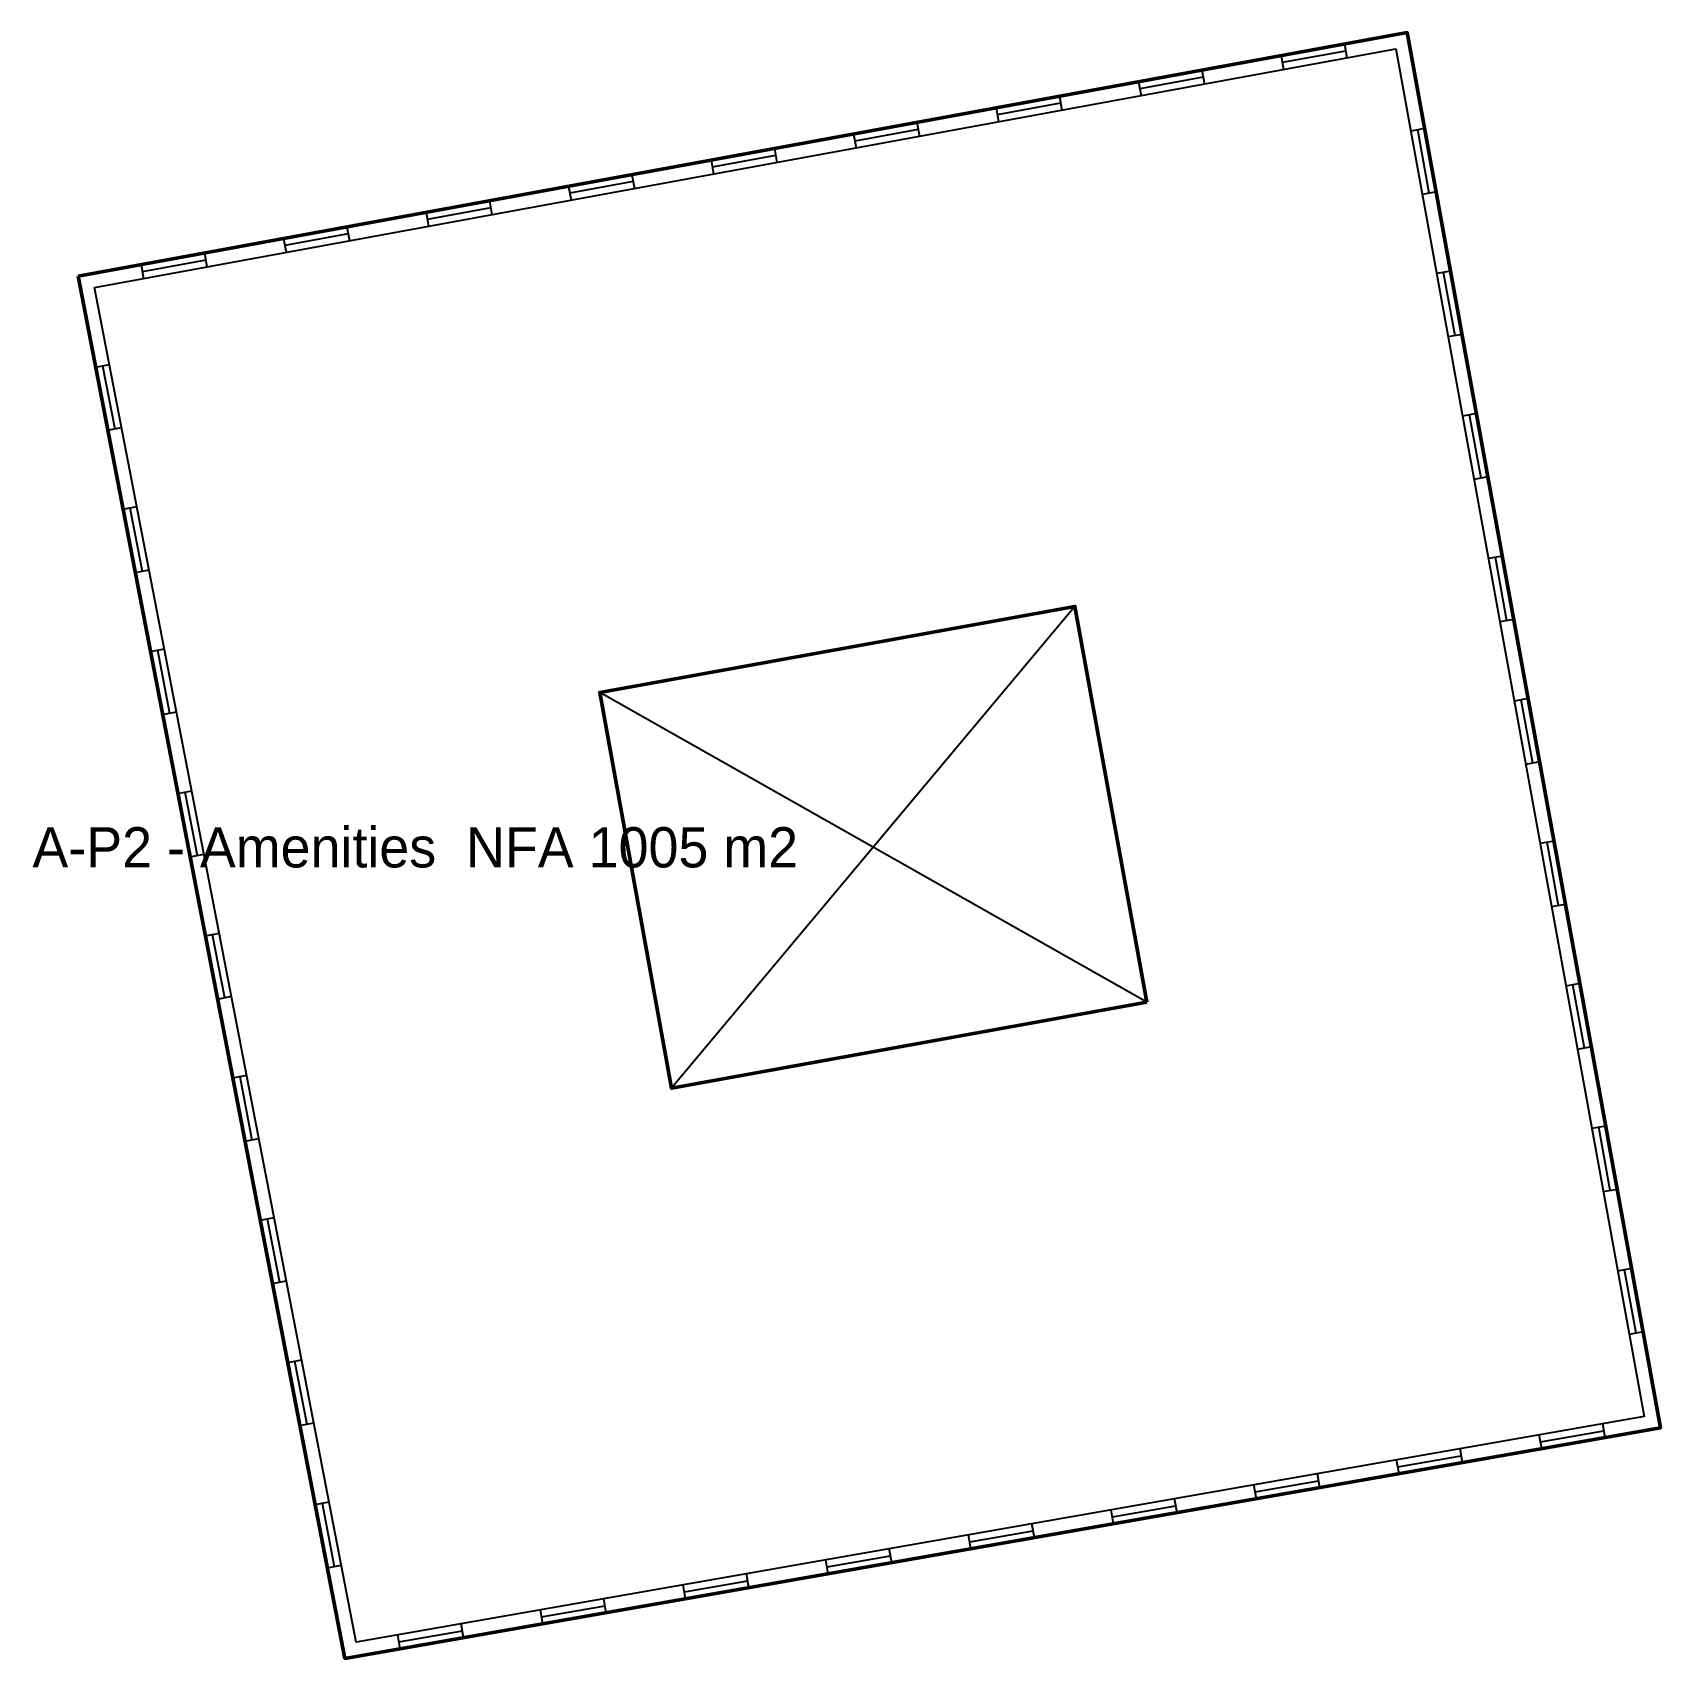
# Model space of a CAD drawing. Header units: metres. Extents: x -17.3 to 23.2, y -10.6 to 29.8.
import ezdxf
from ezdxf.enums import TextEntityAlignment as Align

# ---------------------------------------------------------------- set-up
doc = ezdxf.new("R2010")
doc.units = ezdxf.units.M
for name, color, linetype in [('CORE', 1, 'Continuous'), ('TEXT', 250, 'Continuous'), ('WALL', 7, 'Continuous'), ('WINDOW', 5, 'Continuous')]:
    doc.layers.add(name, color=color, linetype=linetype)

msp = doc.modelspace()

# ---------------------------------------------------------------- linework, layer by layer
at = {"layer": 'CORE'}
for p, q in [((8.641, 15.535), (-1.382, 3.555)), ((10.425, 5.696), (-3.167, 13.395))]:
    msp.add_line(p, q, dxfattribs=at)
at = {"layer": 'CORE', "lineweight": 50}
msp.add_lwpolyline([(10.425, 5.696), (8.641, 15.535), (-3.167, 13.395), (-1.382, 3.555)], close=True, dxfattribs=at)
at = {"layer": 'WALL', "lineweight": 50}
msp.add_lwpolyline([(-16.13, 23.74), (-9.5, -10.62), (23.19, -4.89), (16.9, 29.8)], close=True, dxfattribs=at)
at = {"layer": 'WALL'}
msp.add_lwpolyline([(-15.719, 23.459), (16.618, 29.392), (22.783, -4.606), (-9.222, -10.216), (-15.719, 23.459)], close=True, dxfattribs=at)
at = {"layer": 'WINDOW'}
for p, q in [((13.762, 29.224), (13.825, 28.88)), ((15.367, 29.341), (13.793, 29.052)), ((15.335, 29.513), (15.399, 29.169)), ((11.795, 28.863), (11.858, 28.519)), ((10.221, 28.575), (10.284, 28.23)), ((11.826, 28.691), (10.252, 28.402)), ((6.68, 27.925), (6.743, 27.581)), ((8.285, 28.042), (6.712, 27.753)), ((8.254, 28.214), (8.317, 27.869)), ((4.713, 27.564), (4.776, 27.22)), ((3.139, 27.275), (3.202, 26.931)), ((4.744, 27.392), (3.171, 27.103)), ((17.333, 27.411), (16.989, 27.349)), ((17.446, 25.806), (17.161, 27.38)), ((1.203, 26.742), (-0.37, 26.454)), ((1.172, 26.914), (1.235, 26.57)), ((-0.402, 26.626), (-0.339, 26.281)), ((-3.943, 25.976), (-3.88, 25.632)), ((-2.337, 26.093), (-3.911, 25.804)), ((-2.369, 26.265), (-2.306, 25.92)), ((-5.91, 25.615), (-5.847, 25.271)), ((17.619, 25.837), (17.274, 25.774)), ((-7.484, 25.326), (-7.421, 24.982)), ((-5.878, 25.443), (-7.452, 25.154)), ((-11.025, 24.677), (-10.961, 24.332)), ((-9.419, 24.793), (-10.993, 24.505)), ((-9.451, 24.965), (-9.388, 24.621)), ((-12.992, 24.316), (-12.929, 23.972)), ((-14.565, 24.027), (-14.502, 23.683)), ((-12.96, 24.144), (-14.534, 23.855)), ((17.975, 23.869), (17.631, 23.806)), ((18.089, 22.263), (17.803, 23.838)), ((18.261, 22.295), (17.917, 22.232)), ((-15.695, 21.485), (-15.351, 21.551)), ((-15.523, 21.518), (-15.22, 19.947)), ((18.618, 20.327), (18.273, 20.264)), ((18.731, 18.721), (18.446, 20.295)), ((-15.392, 19.914), (-15.048, 19.98)), ((18.903, 18.752), (18.559, 18.69)), ((-15.013, 17.95), (-14.669, 18.016)), ((-14.841, 17.983), (-14.538, 16.412)), ((19.26, 16.784), (18.916, 16.722)), ((19.373, 15.179), (19.088, 16.753)), ((-14.71, 16.379), (-14.366, 16.445)), ((19.545, 15.21), (19.201, 15.148)), ((-14.331, 14.415), (-13.987, 14.481)), ((-14.159, 14.448), (-13.856, 12.877)), ((19.902, 13.242), (19.558, 13.18)), ((20.016, 11.637), (19.73, 13.211)), ((-14.028, 12.844), (-13.684, 12.91)), ((20.188, 11.668), (19.843, 11.605)), ((-13.649, 10.88), (-13.305, 10.947)), ((-13.477, 10.913), (-13.174, 9.342)), ((-13.345, 9.309), (-13.002, 9.376)), ((20.545, 9.7), (20.2, 9.637)), ((20.658, 8.094), (20.372, 9.669)), ((20.83, 8.126), (20.486, 8.063)), ((-12.967, 7.346), (-12.623, 7.412)), ((-12.795, 7.379), (-12.492, 5.808)), ((21.187, 6.158), (20.842, 6.095)), ((21.3, 4.552), (21.015, 6.126)), ((-12.663, 5.774), (-12.32, 5.841)), ((21.472, 4.583), (21.128, 4.521)), ((-12.285, 3.811), (-11.941, 3.877)), ((-12.113, 3.844), (-11.81, 2.273)), ((21.829, 2.615), (21.485, 2.553)), ((21.942, 1.01), (21.657, 2.584)), ((-11.981, 2.24), (-11.638, 2.306)), ((22.115, 1.041), (21.77, 0.979)), ((-11.602, 0.276), (-11.259, 0.342)), ((-11.431, 0.309), (-11.127, -1.262)), ((22.471, -0.927), (22.127, -0.989)), ((22.585, -2.532), (22.299, -0.958)), ((-11.299, -1.295), (-10.956, -1.229)), ((22.757, -2.501), (22.412, -2.564)), ((-10.92, -3.259), (-10.577, -3.193)), ((-10.749, -3.226), (-10.445, -4.797)), ((-10.617, -4.83), (-10.274, -4.764)), ((21.817, -5.131), (21.756, -4.786)), ((20.241, -5.407), (20.18, -5.062)), ((20.211, -5.235), (21.787, -4.958)), ((16.665, -5.856), (18.241, -5.58)), ((18.271, -5.752), (18.21, -5.408)), ((14.725, -6.374), (14.664, -6.029)), ((16.695, -6.028), (16.634, -5.684)), ((13.149, -6.65), (13.088, -6.305)), ((13.119, -6.478), (14.695, -6.201)), ((-10.238, -6.794), (-9.895, -6.727)), ((-10.066, -6.761), (-9.763, -8.332)), ((9.573, -7.099), (11.149, -6.823)), ((11.179, -6.995), (11.118, -6.651)), ((7.633, -7.617), (7.573, -7.272)), ((9.603, -7.272), (9.543, -6.927)), ((6.057, -7.893), (5.997, -7.548)), ((6.027, -7.721), (7.603, -7.445)), ((2.481, -8.342), (4.057, -8.066)), ((4.087, -8.238), (4.027, -7.894)), ((-9.935, -8.365), (-9.592, -8.298)), ((2.511, -8.515), (2.451, -8.17)), ((-1.035, -9.136), (-1.095, -8.791)), ((-1.065, -8.964), (0.511, -8.688)), ((0.541, -8.86), (0.481, -8.515)), ((-3.005, -9.482), (-3.065, -9.137)), ((-4.581, -9.758), (-4.641, -9.413)), ((-4.611, -9.585), (-3.035, -9.309)), ((-8.127, -10.379), (-8.187, -10.035)), ((-8.157, -10.207), (-6.581, -9.931)), ((-6.551, -10.103), (-6.611, -9.758))]:
    msp.add_line(p, q, dxfattribs=at)

# ---------------------------------------------------------------- texts
at = {"layer": 'TEXT'}
msp.add_text('A-P2 - Amenities  NFA 1005 m2', height=1, dxfattribs=at).set_placement((-7.752, 9.545), align=Align.MIDDLE_CENTER)

doc.saveas('drawing.dxf')
